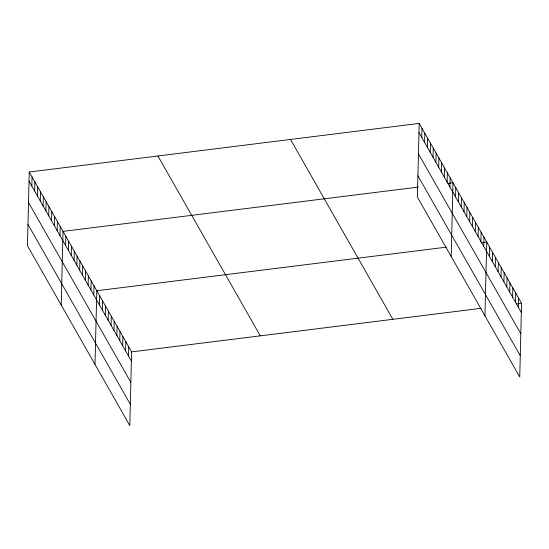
<?xml version="1.0" encoding="UTF-8"?>
<svg xmlns="http://www.w3.org/2000/svg" width="549" height="549" viewBox="0 0 549 549"><rect width="100%" height="100%" fill="white"/><g stroke="black" fill="none" stroke-linecap="round" stroke-linejoin="round"><path stroke-width="0.82" d="M29.248 172.022L27.45 245.719L129.804 425.592L131.602 351.888L29.248 172.022L419.196 123.408L521.55 303.281L519.752 376.978L417.398 197.112L419.196 123.408M31.842 186.145L32.068 176.97M34.656 191.093L34.882 181.911M37.469 196.041L37.696 186.859M40.283 200.982L40.509 191.807M43.103 205.93L43.323 196.755M45.917 210.878L46.137 201.696M48.731 215.826L48.957 206.644M51.544 220.767L51.771 211.591M54.358 225.714L54.584 216.539M57.171 230.662L57.398 221.487M59.985 235.61L60.212 226.428M61.227 305.079L63.025 231.376L418.331 187.085M65.619 245.499L65.839 236.324M68.433 250.447L68.659 241.272M71.246 255.395L71.473 246.213M74.06 260.343L74.287 251.161M76.874 265.291L77.1 256.108M79.694 270.232L79.914 261.056M82.508 275.179L82.727 266.004M85.321 280.127L85.548 270.945M88.135 285.075L88.362 275.893M90.949 290.016L91.175 280.841M93.762 294.964L93.989 285.789M95.004 364.433L96.802 290.737L446.33 247.16M99.479 305.011L99.705 295.829M102.382 310.103L102.601 300.927M105.278 315.201L105.504 306.019M108.18 320.293L108.407 311.118M111.076 325.392L111.303 316.217M113.979 330.491L114.206 321.309M116.882 335.583L117.102 326.408M119.778 340.682L120.005 331.507M122.681 345.781L122.901 336.599M125.577 350.873L125.803 341.698M128.48 355.972L128.706 346.79M421.79 137.538L422.009 128.356M424.603 142.479L424.83 133.304M427.417 147.427L427.644 138.252M430.231 152.375L430.457 143.193M433.044 157.323L433.271 148.141M435.865 162.264L436.084 153.089M438.678 167.212L438.898 158.037M441.492 172.16L441.719 162.984M444.306 177.107L444.532 167.925M447.119 182.055L447.346 172.873M449.933 186.996L450.159 177.821M451.175 256.465L452.973 182.769L448.025 183.387M455.567 196.892L455.787 187.71M458.381 201.84L458.6 192.658M461.194 206.781L461.421 197.606M464.008 211.729L464.234 202.554M466.822 216.677L467.048 207.501M469.635 221.624L469.862 212.442M472.456 226.572L472.675 217.39M475.269 231.513L475.489 222.338M478.083 236.461L478.309 227.286M480.897 241.409L481.123 232.234M483.71 246.357L483.937 237.175M484.952 315.826L486.75 242.123L480.979 242.843M489.427 256.397L489.653 247.222M492.323 261.496L492.549 252.314M495.225 266.588L495.452 257.412M498.128 271.686L498.348 262.511M501.024 276.785L501.251 267.603M503.927 281.877L504.147 272.702M506.823 286.976L507.05 277.794M509.726 292.075L509.952 282.893M512.629 297.167L512.848 287.992M515.525 302.266L515.751 293.084M518.428 307.358L518.647 298.182M131.602 351.888L481.13 308.318M516.602 303.899L521.55 303.281M418.976 132.59L521.324 312.456M418.455 153.878L520.802 333.751M417.919 175.817L520.267 355.69M290.517 139.453L392.864 319.319M157.934 155.978L260.288 335.851M29.028 181.197L131.376 361.07M28.507 202.492L130.861 382.358M27.972 224.431L130.326 404.297"/></g></svg>
